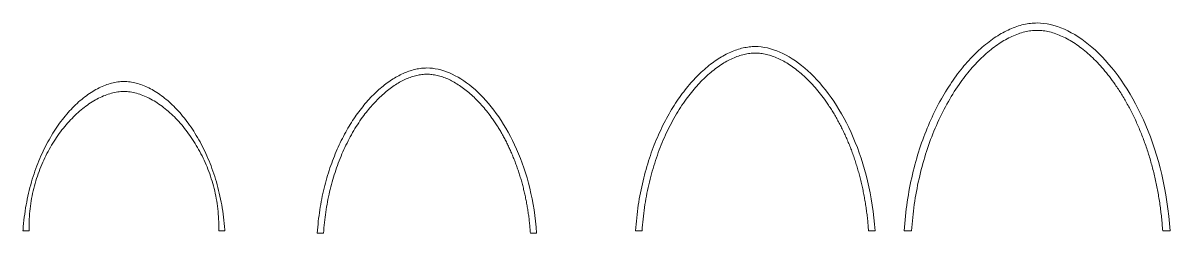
# Model space of a CAD drawing. Header units: inches. Extents: x -92.2 to -4.3, y -5886.5 to -5847.2.
# Drawn here: x -54.46 to -48.05, y -5867.45 to -5866.28 of the extents above; entities that cross this region are included whole.
import ezdxf

# ---------------------------------------------------------------- set-up
doc = ezdxf.new("R2010")
doc.units = ezdxf.units.IN
doc.header["$LTSCALE"] = 0.2
doc.header["$MEASUREMENT"] = 0
doc.layers.add('NAILERS', color=7, linetype='Continuous', lineweight=0)

msp = doc.modelspace()

# ---------------------------------------------------------------- linework, layer by layer
at = {"layer": 'NAILERS', "color": 250, "lineweight": 0}
for points in [[(-48.052493, -5867.434933), (-48.052542, -5867.434933), (-48.052686, -5867.434933), (-48.05292, -5867.434933), (-48.053243, -5867.434933), (-48.053648, -5867.434933), (-48.054132, -5867.434933), (-48.054692, -5867.434933), (-48.055323, -5867.434933), (-48.056021, -5867.434933), (-48.056783, -5867.434933), (-48.057604, -5867.434933), (-48.05848, -5867.434933), (-48.059408, -5867.434933), (-48.060384, -5867.434933), (-48.061403, -5867.434933), (-48.062461, -5867.434933), (-48.063556, -5867.434933), (-48.064682, -5867.434933), (-48.065835, -5867.434933), (-48.067013, -5867.434933), (-48.06821, -5867.434933), (-48.069423, -5867.434933), (-48.070648, -5867.434933), (-48.071881, -5867.434933), (-48.073118, -5867.434933), (-48.074354, -5867.434933), (-48.075587, -5867.434933), (-48.076812, -5867.434933), (-48.078025, -5867.434933), (-48.079223, -5867.434933), (-48.0804, -5867.434933), (-48.081554, -5867.434933), (-48.08268, -5867.434933), (-48.083774, -5867.434933), (-48.084833, -5867.434933), (-48.085852, -5867.434933), (-48.086827, -5867.434933), (-48.087755, -5867.434933), (-48.088631, -5867.434933), (-48.089453, -5867.434933), (-48.090214, -5867.434933), (-48.090912, -5867.434933), (-48.091543, -5867.434933), (-48.092103, -5867.434933), (-48.092588, -5867.434933), (-48.092993, -5867.434933), (-48.093315, -5867.434933), (-48.09355, -5867.434933), (-48.093694, -5867.434933), (-48.093742, -5867.434933), (-48.094375, -5867.425608), (-48.095052, -5867.416297), (-48.095773, -5867.407), (-48.096539, -5867.397717), (-48.097348, -5867.388449), (-48.098201, -5867.379195), (-48.099098, -5867.369956), (-48.100038, -5867.360733), (-48.101023, -5867.351525), (-48.10205, -5867.342333), (-48.103121, -5867.333158), (-48.104236, -5867.323999), (-48.105393, -5867.314857), (-48.106594, -5867.305732), (-48.107837, -5867.296624), (-48.109123, -5867.287535), (-48.110452, -5867.278463), (-48.111824, -5867.26941), (-48.113238, -5867.260376), (-48.114695, -5867.25136), (-48.116194, -5867.242364), (-48.117735, -5867.233387), (-48.119318, -5867.224431), (-48.120943, -5867.215494), (-48.12261, -5867.206578), (-48.124319, -5867.197683), (-48.12607, -5867.188808), (-48.127862, -5867.179956), (-48.129696, -5867.171125), (-48.131571, -5867.162315), (-48.133487, -5867.153529), (-48.135444, -5867.144764), (-48.137443, -5867.136023), (-48.139482, -5867.127305), (-48.141563, -5867.11861), (-48.143684, -5867.10994), (-48.145845, -5867.101293), (-48.148047, -5867.092671), (-48.15029, -5867.084073), (-48.152573, -5867.075501), (-48.154896, -5867.066953), (-48.157259, -5867.058432), (-48.159663, -5867.049936), (-48.162106, -5867.041467), (-48.164589, -5867.033024), (-48.167111, -5867.024608), (-48.169674, -5867.016219), (-48.172275, -5867.007857), (-48.174917, -5866.999523), (-48.177597, -5866.991218), (-48.180317, -5866.98294), (-48.183075, -5866.974692), (-48.185873, -5866.966472), (-48.188709, -5866.958282), (-48.191584, -5866.950122), (-48.194498, -5866.941991), (-48.197451, -5866.933891), (-48.200441, -5866.925822), (-48.20347, -5866.917783), (-48.206538, -5866.909776), (-48.209643, -5866.9018), (-48.212787, -5866.893856), (-48.215968, -5866.885944), (-48.219187, -5866.878064), (-48.222444, -5866.870217), (-48.225739, -5866.862403), (-48.22907, -5866.854622), (-48.23244, -5866.846875), (-48.235846, -5866.839161), (-48.23929, -5866.831482), (-48.242771, -5866.823838), (-48.246289, -5866.816228), (-48.249843, -5866.808653), (-48.253435, -5866.801113), (-48.257063, -5866.793609), (-48.260728, -5866.786141), (-48.264429, -5866.77871), (-48.268166, -5866.771315), (-48.27194, -5866.763956), (-48.275749, -5866.756635), (-48.279595, -5866.749352), (-48.283477, -5866.742106), (-48.287394, -5866.734898), (-48.291347, -5866.727728), (-48.295336, -5866.720598), (-48.29936, -5866.713506), (-48.30342, -5866.706453), (-48.307515, -5866.69944), (-48.311645, -5866.692467), (-48.31581, -5866.685533), (-48.32001, -5866.678641), (-48.324245, -5866.671789), (-48.328515, -5866.664978), (-48.332819, -5866.658208), (-48.337158, -5866.65148), (-48.341532, -5866.644794), (-48.345939, -5866.63815), (-48.350381, -5866.631549), (-48.354857, -5866.62499), (-48.359367, -5866.618475), (-48.367315, -5866.607223), (-48.375335, -5866.596155), (-48.383425, -5866.585274), (-48.391582, -5866.574581), (-48.399803, -5866.564078), (-48.408087, -5866.553767), (-48.416431, -5866.543649), (-48.424831, -5866.533726), (-48.433287, -5866.524), (-48.441794, -5866.514473), (-48.450351, -5866.505146), (-48.458954, -5866.496021), (-48.467602, -5866.487101), (-48.476292, -5866.478386), (-48.485022, -5866.469878), (-48.493788, -5866.46158), (-48.502588, -5866.453493), (-48.51142, -5866.445619), (-48.520281, -5866.437959), (-48.529169, -5866.430515), (-48.53808, -5866.42329), (-48.547013, -5866.416284), (-48.555966, -5866.4095), (-48.564934, -5866.40294), (-48.573917, -5866.396604), (-48.58291, -5866.390496), (-48.591913, -5866.384616), (-48.600922, -5866.378966), (-48.609934, -5866.373548), (-48.618948, -5866.368365), (-48.62796, -5866.363417), (-48.636969, -5866.358707), (-48.645971, -5866.354235), (-48.654964, -5866.350005), (-48.663945, -5866.346018), (-48.672912, -5866.342275), (-48.681863, -5866.338778), (-48.690794, -5866.335529), (-48.699704, -5866.33253), (-48.708589, -5866.329783), (-48.717448, -5866.327289), (-48.726277, -5866.325049), (-48.735074, -5866.323067), (-48.743837, -5866.321344), (-48.752563, -5866.31988), (-48.761249, -5866.318679), (-48.769893, -5866.317742), (-48.778493, -5866.31707), (-48.787046, -5866.316666), (-48.795548, -5866.31653), (-48.804051, -5866.316666), (-48.812604, -5866.31707), (-48.821203, -5866.317742), (-48.829848, -5866.318679), (-48.838534, -5866.31988), (-48.84726, -5866.321344), (-48.856023, -5866.323067), (-48.86482, -5866.325049), (-48.873649, -5866.327289), (-48.882508, -5866.329783), (-48.891393, -5866.33253), (-48.900303, -5866.335529), (-48.909234, -5866.338778), (-48.918185, -5866.342275), (-48.927152, -5866.346018), (-48.936133, -5866.350005), (-48.945126, -5866.354235), (-48.954128, -5866.358707), (-48.963137, -5866.363417), (-48.972149, -5866.368365), (-48.981163, -5866.373548), (-48.990175, -5866.378966), (-48.999184, -5866.384616), (-49.008186, -5866.390496), (-49.01718, -5866.396604), (-49.026163, -5866.40294), (-49.035131, -5866.4095), (-49.044083, -5866.416284), (-49.053017, -5866.42329), (-49.061928, -5866.430515), (-49.070816, -5866.437959), (-49.079677, -5866.445619), (-49.088509, -5866.453493), (-49.097309, -5866.46158), (-49.106075, -5866.469878), (-49.114804, -5866.478386), (-49.123494, -5866.487101), (-49.132142, -5866.496021), (-49.140746, -5866.505146), (-49.149303, -5866.514473), (-49.15781, -5866.524), (-49.166265, -5866.533726), (-49.174666, -5866.543649), (-49.18301, -5866.553767), (-49.191294, -5866.564078), (-49.199515, -5866.574581), (-49.207672, -5866.585274), (-49.215762, -5866.596155), (-49.223782, -5866.607223), (-49.231729, -5866.618475), (-49.240715, -5866.631547), (-49.249565, -5866.644791), (-49.258277, -5866.658204), (-49.266851, -5866.671784), (-49.275286, -5866.685528), (-49.283581, -5866.699435), (-49.291735, -5866.713501), (-49.299747, -5866.727725), (-49.307618, -5866.742103), (-49.315345, -5866.756633), (-49.322927, -5866.771314), (-49.330365, -5866.786141), (-49.337657, -5866.801114), (-49.344803, -5866.81623), (-49.351801, -5866.831486), (-49.358651, -5866.846879), (-49.365352, -5866.862408), (-49.371903, -5866.87807), (-49.378303, -5866.893863), (-49.384551, -5866.909783), (-49.390647, -5866.925829), (-49.39659, -5866.941999), (-49.402379, -5866.958289), (-49.408013, -5866.974698), (-49.413491, -5866.991222), (-49.418813, -5867.00786), (-49.423977, -5867.02461), (-49.428983, -5867.041467), (-49.43383, -5867.058432), (-49.438516, -5867.0755), (-49.443043, -5867.092669), (-49.447407, -5867.109938), (-49.451609, -5867.127303), (-49.455648, -5867.144762), (-49.459523, -5867.162313), (-49.463233, -5867.179953), (-49.466777, -5867.19768), (-49.470155, -5867.215491), (-49.473365, -5867.233385), (-49.476407, -5867.251358), (-49.479279, -5867.269408), (-49.481982, -5867.287533), (-49.484514, -5867.305731), (-49.486875, -5867.323998), (-49.489063, -5867.342332), (-49.491078, -5867.360732), (-49.492919, -5867.379195), (-49.494585, -5867.397717), (-49.496075, -5867.416297), (-49.497388, -5867.434933), (-49.497437, -5867.434933), (-49.497581, -5867.434933), (-49.497816, -5867.434933), (-49.498138, -5867.434933), (-49.498543, -5867.434933), (-49.499028, -5867.434933), (-49.499587, -5867.434933), (-49.500218, -5867.434933), (-49.500917, -5867.434933), (-49.501678, -5867.434933), (-49.502499, -5867.434933), (-49.503376, -5867.434933), (-49.504304, -5867.434933), (-49.505279, -5867.434933), (-49.506298, -5867.434933), (-49.507357, -5867.434933), (-49.508451, -5867.434933), (-49.509577, -5867.434933), (-49.510731, -5867.434933), (-49.511908, -5867.434933), (-49.513106, -5867.434933), (-49.514319, -5867.434933), (-49.515544, -5867.434933), (-49.516777, -5867.434933), (-49.518013, -5867.434933), (-49.51925, -5867.434933), (-49.520483, -5867.434933), (-49.521708, -5867.434933), (-49.522921, -5867.434933), (-49.524119, -5867.434933), (-49.525296, -5867.434933), (-49.52645, -5867.434933), (-49.527576, -5867.434933), (-49.52867, -5867.434933), (-49.529729, -5867.434933), (-49.530748, -5867.434933), (-49.531723, -5867.434933), (-49.532651, -5867.434933), (-49.533528, -5867.434933), (-49.534349, -5867.434933), (-49.53511, -5867.434933), (-49.535809, -5867.434933), (-49.536439, -5867.434933), (-49.536999, -5867.434933), (-49.537484, -5867.434933), (-49.537889, -5867.434933), (-49.538211, -5867.434933), (-49.538446, -5867.434933), (-49.53859, -5867.434933), (-49.538639, -5867.434933), (-49.537183, -5867.414183), (-49.535524, -5867.393571), (-49.533662, -5867.373099), (-49.5316, -5867.352768), (-49.529342, -5867.33258), (-49.52689, -5867.312536), (-49.524245, -5867.292638), (-49.521412, -5867.272886), (-49.518392, -5867.253283), (-49.515187, -5867.233829), (-49.511802, -5867.214527), (-49.508237, -5867.195377), (-49.504496, -5867.176381), (-49.500582, -5867.157541), (-49.496496, -5867.138857), (-49.492241, -5867.120332), (-49.487821, -5867.101967), (-49.483236, -5867.083763), (-49.478491, -5867.065721), (-49.473588, -5867.047843), (-49.468529, -5867.030131), (-49.463316, -5867.012586), (-49.457953, -5866.995209), (-49.452442, -5866.978002), (-49.446785, -5866.960966), (-49.440986, -5866.944102), (-49.435045, -5866.927413), (-49.428968, -5866.910899), (-49.422754, -5866.894562), (-49.416409, -5866.878403), (-49.409933, -5866.862424), (-49.403329, -5866.846626), (-49.396601, -5866.83101), (-49.38975, -5866.815579), (-49.382779, -5866.800333), (-49.375691, -5866.785274), (-49.368488, -5866.770403), (-49.361173, -5866.755722), (-49.353749, -5866.741232), (-49.346218, -5866.726934), (-49.338582, -5866.712831), (-49.330844, -5866.698922), (-49.323007, -5866.685211), (-49.315073, -5866.671698), (-49.307045, -5866.658385), (-49.298926, -5866.645273), (-49.290717, -5866.632363), (-49.282422, -5866.619657), (-49.274044, -5866.607157), (-49.265583, -5866.594863), (-49.257042, -5866.582778), (-49.248425, -5866.570903), (-49.239735, -5866.559238), (-49.230973, -5866.547786), (-49.222143, -5866.536547), (-49.213247, -5866.525524), (-49.204288, -5866.514718), (-49.195268, -5866.50413), (-49.18619, -5866.493761), (-49.177056, -5866.483613), (-49.16787, -5866.473688), (-49.158633, -5866.463987), (-49.149348, -5866.454511), (-49.140017, -5866.445261), (-49.130644, -5866.43624), (-49.121231, -5866.427448), (-49.11178, -5866.418887), (-49.102293, -5866.410559), (-49.092775, -5866.402464), (-49.083226, -5866.394605), (-49.07365, -5866.386982), (-49.064049, -5866.379598), (-49.054426, -5866.372453), (-49.044783, -5866.365549), (-49.035123, -5866.358887), (-49.025449, -5866.352469), (-49.015762, -5866.346296), (-49.006066, -5866.34037), (-48.996363, -5866.334692), (-48.986656, -5866.329263), (-48.976947, -5866.324086), (-48.967239, -5866.319161), (-48.957534, -5866.314489), (-48.947835, -5866.310073), (-48.938144, -5866.305913), (-48.928465, -5866.302011), (-48.918799, -5866.298369), (-48.909149, -5866.294988), (-48.899518, -5866.291869), (-48.889909, -5866.289013), (-48.880323, -5866.286423), (-48.870764, -5866.2841), (-48.861233, -5866.282044), (-48.851735, -5866.280258), (-48.84227, -5866.278743), (-48.832842, -5866.2775), (-48.823453, -5866.276531), (-48.814106, -5866.275837), (-48.804804, -5866.27542), (-48.795548, -5866.27528), (-48.776994, -5866.275837), (-48.758262, -5866.2775), (-48.739372, -5866.280258), (-48.720346, -5866.284099), (-48.701203, -5866.289013), (-48.681965, -5866.294987), (-48.662651, -5866.30201), (-48.643283, -5866.310071), (-48.62388, -5866.319158), (-48.604464, -5866.329261), (-48.585055, -5866.340367), (-48.565673, -5866.352465), (-48.546339, -5866.365545), (-48.527074, -5866.379594), (-48.507898, -5866.394601), (-48.488831, -5866.410554), (-48.469895, -5866.427443), (-48.451109, -5866.445256), (-48.432495, -5866.463981), (-48.414073, -5866.483608), (-48.395863, -5866.504124), (-48.377885, -5866.525519), (-48.360162, -5866.547781), (-48.342712, -5866.570898), (-48.325557, -5866.594859), (-48.308717, -5866.619653), (-48.292212, -5866.645269), (-48.276064, -5866.671695), (-48.260293, -5866.698919), (-48.244918, -5866.72693), (-48.229962, -5866.755718), (-48.215444, -5866.785269), (-48.201384, -5866.815574), (-48.187804, -5866.84662), (-48.174725, -5866.878397), (-48.162165, -5866.910893), (-48.150147, -5866.944096), (-48.13869, -5866.977995), (-48.127816, -5867.012579), (-48.117544, -5867.047836), (-48.107895, -5867.083755), (-48.09889, -5867.120324), (-48.09055, -5867.157533), (-48.082894, -5867.19537), (-48.075944, -5867.233822), (-48.06972, -5867.27288), (-48.064242, -5867.312531), (-48.059531, -5867.352765), (-48.055608, -5867.393569)], [(-49.701536, -5867.434933), (-49.701579, -5867.434933), (-49.701705, -5867.434933), (-49.701911, -5867.434933), (-49.702195, -5867.434933), (-49.702551, -5867.434933), (-49.702976, -5867.434933), (-49.703468, -5867.434933), (-49.704023, -5867.434933), (-49.704636, -5867.434933), (-49.705306, -5867.434933), (-49.706027, -5867.434933), (-49.706797, -5867.434933), (-49.707613, -5867.434933), (-49.70847, -5867.434933), (-49.709366, -5867.434933), (-49.710296, -5867.434933), (-49.711258, -5867.434933), (-49.712247, -5867.434933), (-49.713261, -5867.434933), (-49.714296, -5867.434933), (-49.715348, -5867.434933), (-49.716414, -5867.434933), (-49.71749, -5867.434933), (-49.718574, -5867.434933), (-49.719661, -5867.434933), (-49.720748, -5867.434933), (-49.721831, -5867.434933), (-49.722907, -5867.434933), (-49.723974, -5867.434933), (-49.725026, -5867.434933), (-49.72606, -5867.434933), (-49.727074, -5867.434933), (-49.728064, -5867.434933), (-49.729025, -5867.434933), (-49.729956, -5867.434933), (-49.730851, -5867.434933), (-49.731708, -5867.434933), (-49.732524, -5867.434933), (-49.733294, -5867.434933), (-49.734016, -5867.434933), (-49.734685, -5867.434933), (-49.735299, -5867.434933), (-49.735853, -5867.434933), (-49.736345, -5867.434933), (-49.736771, -5867.434933), (-49.737127, -5867.434933), (-49.73741, -5867.434933), (-49.737616, -5867.434933), (-49.737743, -5867.434933), (-49.737786, -5867.434933), (-49.738358, -5867.426666), (-49.738969, -5867.418411), (-49.739621, -5867.410168), (-49.740312, -5867.401938), (-49.741043, -5867.393721), (-49.741813, -5867.385517), (-49.742623, -5867.377326), (-49.743472, -5867.369149), (-49.74436, -5867.360985), (-49.745287, -5867.352836), (-49.746253, -5867.344701), (-49.747258, -5867.336581), (-49.748301, -5867.328476), (-49.749384, -5867.320387), (-49.750505, -5867.312312), (-49.751665, -5867.304254), (-49.752863, -5867.296211), (-49.754099, -5867.288185), (-49.755373, -5867.280175), (-49.756686, -5867.272183), (-49.758037, -5867.264207), (-49.759426, -5867.256249), (-49.760852, -5867.248308), (-49.762317, -5867.240385), (-49.763819, -5867.232481), (-49.765358, -5867.224595), (-49.766935, -5867.216728), (-49.76855, -5867.208879), (-49.770202, -5867.20105), (-49.771891, -5867.193241), (-49.773617, -5867.185451), (-49.77538, -5867.177681), (-49.77718, -5867.169932), (-49.779017, -5867.162203), (-49.780891, -5867.154496), (-49.782801, -5867.146809), (-49.784748, -5867.139144), (-49.786731, -5867.1315), (-49.788751, -5867.123878), (-49.790807, -5867.116279), (-49.792899, -5867.108702), (-49.795027, -5867.101148), (-49.797192, -5867.093616), (-49.799392, -5867.086109), (-49.801628, -5867.078624), (-49.803899, -5867.071164), (-49.806207, -5867.063727), (-49.808549, -5867.056315), (-49.810928, -5867.048928), (-49.813341, -5867.041565), (-49.81579, -5867.034226), (-49.818274, -5867.026912), (-49.820794, -5867.019623), (-49.823348, -5867.012361), (-49.825937, -5867.005125), (-49.828561, -5866.997916), (-49.83122, -5866.990733), (-49.833914, -5866.983577), (-49.836642, -5866.976449), (-49.839405, -5866.969348), (-49.842202, -5866.962275), (-49.845033, -5866.95523), (-49.847898, -5866.948214), (-49.850798, -5866.941226), (-49.853731, -5866.934267), (-49.856698, -5866.927338), (-49.859699, -5866.920438), (-49.862734, -5866.913567), (-49.865803, -5866.906727), (-49.868904, -5866.899917), (-49.87204, -5866.893138), (-49.875208, -5866.886389), (-49.87841, -5866.879672), (-49.881645, -5866.872986), (-49.884913, -5866.866331), (-49.888214, -5866.859709), (-49.891547, -5866.853118), (-49.894914, -5866.84656), (-49.898313, -5866.840035), (-49.901744, -5866.833543), (-49.905208, -5866.827084), (-49.908704, -5866.820659), (-49.912233, -5866.814267), (-49.915794, -5866.80791), (-49.919386, -5866.801586), (-49.923011, -5866.795298), (-49.926667, -5866.789044), (-49.930356, -5866.782826), (-49.934076, -5866.776643), (-49.937827, -5866.770495), (-49.94161, -5866.764384), (-49.945424, -5866.758309), (-49.94927, -5866.75227), (-49.953147, -5866.746268), (-49.957055, -5866.740303), (-49.960994, -5866.734376), (-49.964963, -5866.728486), (-49.968964, -5866.722634), (-49.972995, -5866.71682), (-49.977057, -5866.711044), (-49.984224, -5866.701055), (-49.991456, -5866.691229), (-49.998752, -5866.681569), (-50.006109, -5866.672076), (-50.013524, -5866.662752), (-50.020996, -5866.653598), (-50.028523, -5866.644615), (-50.0361, -5866.635806), (-50.043728, -5866.627171), (-50.051403, -5866.618713), (-50.059122, -5866.610433), (-50.066885, -5866.602333), (-50.074687, -5866.594413), (-50.082528, -5866.586676), (-50.090404, -5866.579124), (-50.098314, -5866.571757), (-50.106255, -5866.564578), (-50.114225, -5866.557587), (-50.122221, -5866.550787), (-50.130242, -5866.544179), (-50.138285, -5866.537764), (-50.146347, -5866.531545), (-50.154426, -5866.525523), (-50.162521, -5866.519698), (-50.170628, -5866.514074), (-50.178746, -5866.508651), (-50.186872, -5866.503431), (-50.195004, -5866.498416), (-50.20314, -5866.493606), (-50.211276, -5866.489004), (-50.219412, -5866.484612), (-50.227544, -5866.48043), (-50.235671, -5866.476461), (-50.24379, -5866.472706), (-50.251899, -5866.469166), (-50.259995, -5866.465843), (-50.268076, -5866.462739), (-50.27614, -5866.459855), (-50.284185, -5866.457192), (-50.292208, -5866.454753), (-50.300207, -5866.452539), (-50.308179, -5866.450551), (-50.316123, -5866.448792), (-50.324036, -5866.447262), (-50.331916, -5866.445963), (-50.339761, -5866.444896), (-50.347567, -5866.444064), (-50.355334, -5866.443468), (-50.363058, -5866.443109), (-50.370737, -5866.442989), (-50.378418, -5866.443109), (-50.386144, -5866.443468), (-50.393913, -5866.444064), (-50.401721, -5866.444896), (-50.409567, -5866.445963), (-50.417449, -5866.447262), (-50.425364, -5866.448792), (-50.433309, -5866.450551), (-50.441283, -5866.452539), (-50.449283, -5866.454753), (-50.457308, -5866.457192), (-50.465354, -5866.459855), (-50.473419, -5866.462739), (-50.481501, -5866.465843), (-50.489598, -5866.469166), (-50.497708, -5866.472706), (-50.505828, -5866.476461), (-50.513955, -5866.48043), (-50.522088, -5866.484612), (-50.530225, -5866.489004), (-50.538362, -5866.493606), (-50.546498, -5866.498416), (-50.554631, -5866.503431), (-50.562757, -5866.508651), (-50.570876, -5866.514074), (-50.578984, -5866.519698), (-50.587079, -5866.525523), (-50.595159, -5866.531545), (-50.603222, -5866.537764), (-50.611265, -5866.544179), (-50.619286, -5866.550787), (-50.627282, -5866.557587), (-50.635252, -5866.564578), (-50.643194, -5866.571757), (-50.651104, -5866.579124), (-50.65898, -5866.586676), (-50.666821, -5866.594413), (-50.674624, -5866.602333), (-50.682386, -5866.610433), (-50.690106, -5866.618713), (-50.697781, -5866.627171), (-50.705409, -5866.635806), (-50.712987, -5866.644615), (-50.720513, -5866.653598), (-50.727985, -5866.662752), (-50.735401, -5866.672076), (-50.742758, -5866.681569), (-50.750053, -5866.691229), (-50.757286, -5866.701055), (-50.764453, -5866.711044), (-50.772548, -5866.722635), (-50.78052, -5866.734379), (-50.788367, -5866.746273), (-50.796091, -5866.758315), (-50.803688, -5866.770502), (-50.81116, -5866.782834), (-50.818505, -5866.795306), (-50.825722, -5866.807918), (-50.832811, -5866.820668), (-50.83977, -5866.833552), (-50.8466, -5866.846569), (-50.853299, -5866.859717), (-50.859867, -5866.872994), (-50.866303, -5866.886396), (-50.872606, -5866.899924), (-50.878775, -5866.913573), (-50.88481, -5866.927342), (-50.89071, -5866.941229), (-50.896474, -5866.955232), (-50.902101, -5866.969348), (-50.907591, -5866.983576), (-50.912943, -5866.997912), (-50.918156, -5867.012356), (-50.92323, -5867.026905), (-50.928164, -5867.041556), (-50.932956, -5867.056308), (-50.937606, -5867.071159), (-50.942115, -5867.086106), (-50.946479, -5867.101146), (-50.9507, -5867.116279), (-50.954776, -5867.131502), (-50.958707, -5867.146812), (-50.962491, -5867.162208), (-50.966128, -5867.177687), (-50.969617, -5867.193248), (-50.972958, -5867.208887), (-50.97615, -5867.224603), (-50.979192, -5867.240394), (-50.982083, -5867.256258), (-50.984823, -5867.272192), (-50.98741, -5867.288194), (-50.989844, -5867.304263), (-50.992125, -5867.320395), (-50.994251, -5867.33659), (-50.996222, -5867.352843), (-50.998037, -5867.369155), (-50.999696, -5867.385522), (-51.001197, -5867.401942), (-51.00254, -5867.418413), (-51.003724, -5867.434933), (-51.003766, -5867.434933), (-51.003893, -5867.434933), (-51.004099, -5867.434933), (-51.004382, -5867.434933), (-51.004738, -5867.434933), (-51.005164, -5867.434933), (-51.005656, -5867.434933), (-51.006211, -5867.434933), (-51.006824, -5867.434933), (-51.007493, -5867.434933), (-51.008215, -5867.434933), (-51.008985, -5867.434933), (-51.009801, -5867.434933), (-51.010658, -5867.434933), (-51.011553, -5867.434933), (-51.012484, -5867.434933), (-51.013445, -5867.434933), (-51.014435, -5867.434933), (-51.015449, -5867.434933), (-51.016483, -5867.434933), (-51.017535, -5867.434933), (-51.018602, -5867.434933), (-51.019678, -5867.434933), (-51.020761, -5867.434933), (-51.021848, -5867.434933), (-51.022935, -5867.434933), (-51.024019, -5867.434933), (-51.025095, -5867.434933), (-51.026161, -5867.434933), (-51.027213, -5867.434933), (-51.028248, -5867.434933), (-51.029262, -5867.434933), (-51.030251, -5867.434933), (-51.031213, -5867.434933), (-51.032143, -5867.434933), (-51.033039, -5867.434933), (-51.033896, -5867.434933), (-51.034711, -5867.434933), (-51.035482, -5867.434933), (-51.036203, -5867.434933), (-51.036873, -5867.434933), (-51.037486, -5867.434933), (-51.038041, -5867.434933), (-51.038532, -5867.434933), (-51.038958, -5867.434933), (-51.039314, -5867.434933), (-51.039597, -5867.434933), (-51.039804, -5867.434933), (-51.03993, -5867.434933), (-51.039973, -5867.434933), (-51.038662, -5867.416533), (-51.037166, -5867.398257), (-51.035488, -5867.380104), (-51.033631, -5867.362077), (-51.031596, -5867.344176), (-51.029387, -5867.326403), (-51.027005, -5867.308759), (-51.024452, -5867.291245), (-51.021732, -5867.273863), (-51.018846, -5867.256614), (-51.015796, -5867.239499), (-51.012586, -5867.22252), (-51.009216, -5867.205677), (-51.00569, -5867.188971), (-51.00201, -5867.172405), (-50.998178, -5867.15598), (-50.994197, -5867.139696), (-50.990068, -5867.123555), (-50.985795, -5867.107558), (-50.981378, -5867.091707), (-50.976822, -5867.076003), (-50.972127, -5867.060446), (-50.967297, -5867.045039), (-50.962334, -5867.029782), (-50.957239, -5867.014677), (-50.952015, -5866.999725), (-50.946666, -5866.984928), (-50.941192, -5866.970286), (-50.935596, -5866.9558), (-50.929881, -5866.941473), (-50.924048, -5866.927306), (-50.918101, -5866.913298), (-50.912041, -5866.899453), (-50.905871, -5866.885771), (-50.899592, -5866.872253), (-50.893209, -5866.858901), (-50.886721, -5866.845716), (-50.880133, -5866.832699), (-50.873446, -5866.819851), (-50.866663, -5866.807174), (-50.859785, -5866.79467), (-50.852816, -5866.782338), (-50.845758, -5866.770181), (-50.838612, -5866.758199), (-50.831381, -5866.746395), (-50.824068, -5866.734769), (-50.816674, -5866.723322), (-50.809203, -5866.712056), (-50.801656, -5866.700973), (-50.794035, -5866.690072), (-50.786344, -5866.679358), (-50.778584, -5866.66883), (-50.770758, -5866.658489), (-50.762868, -5866.648337), (-50.754916, -5866.638374), (-50.746905, -5866.628601), (-50.738836, -5866.619021), (-50.730713, -5866.609634), (-50.722538, -5866.600442), (-50.714312, -5866.591446), (-50.706039, -5866.582646), (-50.69772, -5866.574046), (-50.689358, -5866.565644), (-50.680955, -5866.557444), (-50.672514, -5866.549446), (-50.664036, -5866.541652), (-50.655524, -5866.534062), (-50.646981, -5866.526678), (-50.638409, -5866.519502), (-50.629809, -5866.512534), (-50.621185, -5866.505776), (-50.612538, -5866.499229), (-50.603872, -5866.492894), (-50.595187, -5866.486773), (-50.586488, -5866.480867), (-50.577775, -5866.475176), (-50.569051, -5866.469704), (-50.560319, -5866.46445), (-50.55158, -5866.459415), (-50.542838, -5866.454602), (-50.534094, -5866.450012), (-50.525351, -5866.445645), (-50.516611, -5866.441503), (-50.507876, -5866.437588), (-50.499149, -5866.433899), (-50.490432, -5866.43044), (-50.481727, -5866.427211), (-50.473037, -5866.424213), (-50.464364, -5866.421447), (-50.45571, -5866.418916), (-50.447078, -5866.416619), (-50.438469, -5866.414559), (-50.429887, -5866.412737), (-50.421333, -5866.411153), (-50.41281, -5866.40981), (-50.40432, -5866.408708), (-50.395865, -5866.407848), (-50.387448, -5866.407233), (-50.379071, -5866.406863), (-50.370737, -5866.406739), (-50.354028, -5866.407233), (-50.337158, -5866.408707), (-50.320147, -5866.411152), (-50.303012, -5866.414558), (-50.285773, -5866.418914), (-50.268447, -5866.424211), (-50.251053, -5866.430437), (-50.23361, -5866.437584), (-50.216136, -5866.445641), (-50.19865, -5866.454598), (-50.18117, -5866.464445), (-50.163715, -5866.475171), (-50.146303, -5866.486767), (-50.128953, -5866.499223), (-50.111683, -5866.512528), (-50.094511, -5866.526673), (-50.077457, -5866.541647), (-50.060539, -5866.55744), (-50.043775, -5866.574042), (-50.027183, -5866.591443), (-50.010783, -5866.609634), (-49.994592, -5866.628602), (-49.97863, -5866.64834), (-49.962915, -5866.668836), (-49.947464, -5866.690081), (-49.932298, -5866.712064), (-49.917434, -5866.734776), (-49.90289, -5866.758205), (-49.888686, -5866.782343), (-49.87484, -5866.807179), (-49.861369, -5866.832703), (-49.848294, -5866.858904), (-49.835632, -5866.885774), (-49.823401, -5866.913301), (-49.811621, -5866.941475), (-49.80031, -5866.970287), (-49.789486, -5866.999726), (-49.779168, -5867.029783), (-49.769374, -5867.060447), (-49.760123, -5867.091708), (-49.751433, -5867.123555), (-49.743323, -5867.15598), (-49.735811, -5867.188971), (-49.728916, -5867.22252), (-49.722656, -5867.256614), (-49.717051, -5867.291245), (-49.712117, -5867.326403), (-49.707874, -5867.362077), (-49.704341, -5867.398257)], [(-51.593, -5867.446722), (-51.593041, -5867.446722), (-51.593162, -5867.446722), (-51.59336, -5867.446722), (-51.593631, -5867.446722), (-51.593973, -5867.446722), (-51.594381, -5867.446722), (-51.594853, -5867.446722), (-51.595384, -5867.446722), (-51.595973, -5867.446722), (-51.596614, -5867.446722), (-51.597306, -5867.446722), (-51.598045, -5867.446722), (-51.598827, -5867.446722), (-51.599648, -5867.446722), (-51.600507, -5867.446722), (-51.601399, -5867.446722), (-51.602321, -5867.446722), (-51.60327, -5867.446722), (-51.604242, -5867.446722), (-51.605234, -5867.446722), (-51.606243, -5867.446722), (-51.607265, -5867.446722), (-51.608297, -5867.446722), (-51.609336, -5867.446722), (-51.610378, -5867.446722), (-51.61142, -5867.446722), (-51.612459, -5867.446722), (-51.613491, -5867.446722), (-51.614513, -5867.446722), (-51.615522, -5867.446722), (-51.616514, -5867.446722), (-51.617486, -5867.446722), (-51.618435, -5867.446722), (-51.619357, -5867.446722), (-51.620249, -5867.446722), (-51.621108, -5867.446722), (-51.62193, -5867.446722), (-51.622712, -5867.446722), (-51.62345, -5867.446722), (-51.624142, -5867.446722), (-51.624784, -5867.446722), (-51.625372, -5867.446722), (-51.625904, -5867.446722), (-51.626375, -5867.446722), (-51.626783, -5867.446722), (-51.627125, -5867.446722), (-51.627396, -5867.446722), (-51.627594, -5867.446722), (-51.627715, -5867.446722), (-51.627757, -5867.446722), (-51.628279, -5867.43934), (-51.628838, -5867.431968), (-51.629433, -5867.424608), (-51.630064, -5867.417259), (-51.630732, -5867.409921), (-51.631435, -5867.402595), (-51.632175, -5867.39528), (-51.632951, -5867.387978), (-51.633762, -5867.380689), (-51.634609, -5867.373412), (-51.635492, -5867.366148), (-51.63641, -5867.358897), (-51.637364, -5867.35166), (-51.638353, -5867.344436), (-51.639377, -5867.337226), (-51.640437, -5867.33003), (-51.641532, -5867.322848), (-51.642662, -5867.315681), (-51.643827, -5867.308529), (-51.645026, -5867.301392), (-51.646261, -5867.29427), (-51.64753, -5867.287164), (-51.648834, -5867.280073), (-51.650173, -5867.272999), (-51.651545, -5867.265941), (-51.652953, -5867.258899), (-51.654394, -5867.251874), (-51.65587, -5867.244866), (-51.65738, -5867.237875), (-51.658924, -5867.230902), (-51.660502, -5867.223946), (-51.662114, -5867.217009), (-51.663759, -5867.210089), (-51.665438, -5867.203188), (-51.667151, -5867.196306), (-51.668897, -5867.189442), (-51.670677, -5867.182598), (-51.67249, -5867.175773), (-51.674337, -5867.168967), (-51.676216, -5867.162182), (-51.678129, -5867.155417), (-51.680075, -5867.148671), (-51.682053, -5867.141947), (-51.684065, -5867.135243), (-51.686109, -5867.128561), (-51.688186, -5867.121899), (-51.690296, -5867.11526), (-51.692438, -5867.108642), (-51.694612, -5867.102046), (-51.696819, -5867.095472), (-51.699056, -5867.088919), (-51.701325, -5867.082388), (-51.703626, -5867.075881), (-51.70596, -5867.069397), (-51.708325, -5867.062936), (-51.710723, -5867.056499), (-51.713152, -5867.050087), (-51.715612, -5867.043698), (-51.718105, -5867.037334), (-51.720629, -5867.030994), (-51.723184, -5867.02468), (-51.725771, -5867.018391), (-51.728389, -5867.012127), (-51.731038, -5867.005888), (-51.733718, -5866.999676), (-51.736429, -5866.99349), (-51.739171, -5866.98733), (-51.741944, -5866.981196), (-51.744748, -5866.97509), (-51.747582, -5866.96901), (-51.750447, -5866.962958), (-51.753342, -5866.956933), (-51.756268, -5866.950936), (-51.759223, -5866.944967), (-51.762209, -5866.939027), (-51.765225, -5866.933114), (-51.768272, -5866.927231), (-51.771347, -5866.921376), (-51.774453, -5866.915551), (-51.777589, -5866.909754), (-51.780754, -5866.903988), (-51.783949, -5866.898251), (-51.787173, -5866.892545), (-51.790426, -5866.886869), (-51.793709, -5866.881223), (-51.797021, -5866.875608), (-51.800362, -5866.870025), (-51.803732, -5866.864472), (-51.807131, -5866.858951), (-51.810559, -5866.853462), (-51.814015, -5866.848005), (-51.817501, -5866.84258), (-51.821014, -5866.837187), (-51.824556, -5866.831827), (-51.828127, -5866.8265), (-51.831726, -5866.821207), (-51.835353, -5866.815946), (-51.839008, -5866.810719), (-51.842691, -5866.805527), (-51.846402, -5866.800368), (-51.85295, -5866.791449), (-51.859557, -5866.782676), (-51.866222, -5866.774052), (-51.872942, -5866.765576), (-51.879716, -5866.757251), (-51.886541, -5866.749078), (-51.893416, -5866.741058), (-51.900338, -5866.733193), (-51.907305, -5866.725485), (-51.914316, -5866.717933), (-51.921367, -5866.710541), (-51.928457, -5866.703309), (-51.935584, -5866.696239), (-51.942745, -5866.689332), (-51.94994, -5866.682589), (-51.957164, -5866.676012), (-51.964417, -5866.669603), (-51.971697, -5866.663362), (-51.979, -5866.657291), (-51.986326, -5866.651392), (-51.993671, -5866.645666), (-52.001035, -5866.640114), (-52.008414, -5866.634737), (-52.015807, -5866.629538), (-52.023212, -5866.624517), (-52.030627, -5866.619676), (-52.038048, -5866.615016), (-52.045475, -5866.610539), (-52.052906, -5866.606246), (-52.060337, -5866.602138), (-52.067768, -5866.598217), (-52.075196, -5866.594484), (-52.082618, -5866.590941), (-52.090033, -5866.587588), (-52.097439, -5866.584428), (-52.104834, -5866.581462), (-52.112215, -5866.578691), (-52.11958, -5866.576117), (-52.126928, -5866.57374), (-52.134256, -5866.571563), (-52.141562, -5866.569587), (-52.148844, -5866.567813), (-52.1561, -5866.566242), (-52.163328, -5866.564876), (-52.170525, -5866.563717), (-52.17769, -5866.562765), (-52.184821, -5866.562022), (-52.191915, -5866.56149), (-52.198971, -5866.561169), (-52.205986, -5866.561062), (-52.213001, -5866.561169), (-52.220056, -5866.56149), (-52.22715, -5866.562022), (-52.234281, -5866.562765), (-52.241446, -5866.563717), (-52.248644, -5866.564876), (-52.255872, -5866.566242), (-52.263128, -5866.567813), (-52.27041, -5866.569587), (-52.277716, -5866.571563), (-52.285044, -5866.57374), (-52.292392, -5866.576117), (-52.299757, -5866.578691), (-52.307138, -5866.581462), (-52.314532, -5866.584428), (-52.321938, -5866.587588), (-52.329354, -5866.590941), (-52.336776, -5866.594484), (-52.344204, -5866.598217), (-52.351634, -5866.602138), (-52.359066, -5866.606246), (-52.366496, -5866.610539), (-52.373923, -5866.615016), (-52.381345, -5866.619676), (-52.388759, -5866.624517), (-52.396164, -5866.629538), (-52.403557, -5866.634737), (-52.410937, -5866.640114), (-52.4183, -5866.645666), (-52.425646, -5866.651392), (-52.432971, -5866.657291), (-52.440275, -5866.663362), (-52.447554, -5866.669603), (-52.454807, -5866.676012), (-52.462032, -5866.682589), (-52.469226, -5866.689332), (-52.476387, -5866.696239), (-52.483514, -5866.703309), (-52.490604, -5866.710541), (-52.497656, -5866.717933), (-52.504666, -5866.725485), (-52.511633, -5866.733193), (-52.518555, -5866.741058), (-52.52543, -5866.749078), (-52.532255, -5866.757251), (-52.539029, -5866.765576), (-52.545749, -5866.774052), (-52.552414, -5866.782676), (-52.559021, -5866.791449), (-52.565568, -5866.800368), (-52.572962, -5866.810718), (-52.580244, -5866.821203), (-52.587413, -5866.831823), (-52.594468, -5866.842574), (-52.601409, -5866.853456), (-52.608234, -5866.864466), (-52.614944, -5866.875602), (-52.621537, -5866.886862), (-52.628013, -5866.898245), (-52.634371, -5866.909749), (-52.640611, -5866.921371), (-52.646732, -5866.933109), (-52.652732, -5866.944963), (-52.658612, -5866.956929), (-52.664371, -5866.969006), (-52.670008, -5866.981192), (-52.675522, -5866.993486), (-52.680913, -5867.005884), (-52.68618, -5867.018386), (-52.691322, -5867.030989), (-52.696339, -5867.043692), (-52.70123, -5867.056492), (-52.705994, -5867.069388), (-52.710631, -5867.082378), (-52.715139, -5867.095459), (-52.719519, -5867.10863), (-52.72377, -5867.121889), (-52.72789, -5867.135234), (-52.731879, -5867.148664), (-52.735737, -5867.162175), (-52.739462, -5867.175767), (-52.743055, -5867.189437), (-52.746514, -5867.203184), (-52.749839, -5867.217005), (-52.753028, -5867.230899), (-52.756083, -5867.244864), (-52.759001, -5867.258897), (-52.761781, -5867.272997), (-52.764425, -5867.287163), (-52.766929, -5867.301391), (-52.769295, -5867.315681), (-52.771521, -5867.330029), (-52.773606, -5867.344435), (-52.775551, -5867.358897), (-52.777353, -5867.373412), (-52.779013, -5867.387978), (-52.78053, -5867.402595), (-52.781903, -5867.417259), (-52.783132, -5867.431968), (-52.784215, -5867.446722), (-52.784256, -5867.446722), (-52.784377, -5867.446722), (-52.784575, -5867.446722), (-52.784846, -5867.446722), (-52.785187, -5867.446722), (-52.785595, -5867.446722), (-52.786066, -5867.446722), (-52.786597, -5867.446722), (-52.787185, -5867.446722), (-52.787826, -5867.446722), (-52.788517, -5867.446722), (-52.789255, -5867.446722), (-52.790036, -5867.446722), (-52.790857, -5867.446722), (-52.791715, -5867.446722), (-52.792606, -5867.446722), (-52.793527, -5867.446722), (-52.794475, -5867.446722), (-52.795446, -5867.446722), (-52.796437, -5867.446722), (-52.797445, -5867.446722), (-52.798466, -5867.446722), (-52.799497, -5867.446722), (-52.800535, -5867.446722), (-52.801576, -5867.446722), (-52.802617, -5867.446722), (-52.803655, -5867.446722), (-52.804686, -5867.446722), (-52.805707, -5867.446722), (-52.806715, -5867.446722), (-52.807706, -5867.446722), (-52.808677, -5867.446722), (-52.809625, -5867.446722), (-52.810546, -5867.446722), (-52.811437, -5867.446722), (-52.812295, -5867.446722), (-52.813116, -5867.446722), (-52.813897, -5867.446722), (-52.814635, -5867.446722), (-52.815326, -5867.446722), (-52.815967, -5867.446722), (-52.816555, -5867.446722), (-52.817086, -5867.446722), (-52.817557, -5867.446722), (-52.817965, -5867.446722), (-52.818306, -5867.446722), (-52.818577, -5867.446722), (-52.818775, -5867.446722), (-52.818896, -5867.446722), (-52.818937, -5867.446722), (-52.817738, -5867.430252), (-52.816369, -5867.413891), (-52.814834, -5867.397641), (-52.813134, -5867.381504), (-52.811272, -5867.36548), (-52.80925, -5867.34957), (-52.807069, -5867.333776), (-52.804732, -5867.318098), (-52.802241, -5867.302539), (-52.799599, -5867.287098), (-52.796806, -5867.271777), (-52.793866, -5867.256577), (-52.790781, -5867.2415), (-52.787552, -5867.226546), (-52.784182, -5867.211717), (-52.780673, -5867.197013), (-52.777026, -5867.182437), (-52.773245, -5867.167988), (-52.769331, -5867.153668), (-52.765287, -5867.139479), (-52.761114, -5867.12542), (-52.756814, -5867.111495), (-52.75239, -5867.097703), (-52.747844, -5867.084045), (-52.743178, -5867.070524), (-52.738394, -5867.05714), (-52.733494, -5867.043893), (-52.72848, -5867.030786), (-52.723355, -5867.01782), (-52.71812, -5867.004994), (-52.712778, -5866.992312), (-52.70733, -5866.979773), (-52.70178, -5866.967379), (-52.696128, -5866.955132), (-52.690378, -5866.943031), (-52.68453, -5866.931079), (-52.678588, -5866.919276), (-52.672554, -5866.907624), (-52.666429, -5866.896123), (-52.660216, -5866.884775), (-52.653917, -5866.873581), (-52.647533, -5866.862542), (-52.641068, -5866.85166), (-52.634523, -5866.840935), (-52.6279, -5866.830368), (-52.621201, -5866.819961), (-52.614429, -5866.809714), (-52.607586, -5866.79963), (-52.600673, -5866.789708), (-52.593694, -5866.779951), (-52.586649, -5866.770359), (-52.579542, -5866.760933), (-52.572373, -5866.751675), (-52.565146, -5866.742585), (-52.557863, -5866.733665), (-52.550525, -5866.724916), (-52.543135, -5866.716339), (-52.535695, -5866.707935), (-52.528206, -5866.699706), (-52.520672, -5866.691652), (-52.513094, -5866.683774), (-52.505475, -5866.676074), (-52.497815, -5866.668553), (-52.490119, -5866.661212), (-52.482387, -5866.654052), (-52.474621, -5866.647074), (-52.466825, -5866.64028), (-52.459, -5866.63367), (-52.451148, -5866.627245), (-52.443271, -5866.621008), (-52.435371, -5866.614958), (-52.427451, -5866.609097), (-52.419513, -5866.603426), (-52.411559, -5866.597947), (-52.40359, -5866.592659), (-52.395609, -5866.587566), (-52.387619, -5866.582667), (-52.379621, -5866.577963), (-52.371617, -5866.573457), (-52.363609, -5866.569149), (-52.3556, -5866.565039), (-52.347592, -5866.56113), (-52.339587, -5866.557423), (-52.331587, -5866.553918), (-52.323593, -5866.550617), (-52.315609, -5866.54752), (-52.307637, -5866.544629), (-52.299677, -5866.541946), (-52.291734, -5866.53947), (-52.283808, -5866.537204), (-52.275901, -5866.535149), (-52.268017, -5866.533305), (-52.260157, -5866.531674), (-52.252322, -5866.530256), (-52.244517, -5866.529054), (-52.236741, -5866.528067), (-52.228998, -5866.527298), (-52.22129, -5866.526747), (-52.213618, -5866.526416), (-52.205986, -5866.526305), (-52.19068, -5866.526747), (-52.175227, -5866.528067), (-52.159644, -5866.530256), (-52.143948, -5866.533305), (-52.128156, -5866.537204), (-52.112286, -5866.541946), (-52.096353, -5866.54752), (-52.080375, -5866.553918), (-52.064369, -5866.56113), (-52.048352, -5866.569149), (-52.03234, -5866.577963), (-52.016351, -5866.587566), (-52.000402, -5866.597947), (-51.984509, -5866.609097), (-51.96869, -5866.621008), (-51.952961, -5866.63367), (-51.93734, -5866.647075), (-51.921843, -5866.661212), (-51.906487, -5866.676075), (-51.891289, -5866.691652), (-51.876267, -5866.707936), (-51.861437, -5866.724916), (-51.846816, -5866.742585), (-51.832421, -5866.760933), (-51.818268, -5866.779951), (-51.804376, -5866.79963), (-51.790761, -5866.819961), (-51.777439, -5866.840935), (-51.764429, -5866.862543), (-51.751745, -5866.884775), (-51.739407, -5866.907624), (-51.72743, -5866.931079), (-51.715832, -5866.955132), (-51.704629, -5866.979773), (-51.693839, -5867.004994), (-51.683478, -5867.030786), (-51.673563, -5867.05714), (-51.664112, -5867.084045), (-51.655141, -5867.111495), (-51.646667, -5867.139479), (-51.638707, -5867.167988), (-51.631278, -5867.197013), (-51.624397, -5867.226546), (-51.618081, -5867.256577), (-51.612348, -5867.287098), (-51.607212, -5867.318098), (-51.602693, -5867.34957), (-51.598807, -5867.381504), (-51.59557, -5867.413891)], [(-53.899535, -5866.60153), (-53.891093, -5866.601674), (-53.882601, -5866.602106), (-53.874061, -5866.602823), (-53.865477, -5866.603824), (-53.856852, -5866.605107), (-53.84819, -5866.606671), (-53.839493, -5866.608513), (-53.830767, -5866.610631), (-53.822012, -5866.613025), (-53.813234, -5866.615692), (-53.804436, -5866.61863), (-53.79562, -5866.621839), (-53.786791, -5866.625315), (-53.777951, -5866.629057), (-53.769104, -5866.633063), (-53.760253, -5866.637333), (-53.751402, -5866.641863), (-53.742554, -5866.646652), (-53.733712, -5866.651698), (-53.724881, -5866.657), (-53.716062, -5866.662556), (-53.70726, -5866.668363), (-53.698478, -5866.674421), (-53.689719, -5866.680728), (-53.680987, -5866.687281), (-53.672285, -5866.694079), (-53.663617, -5866.70112), (-53.654985, -5866.708403), (-53.646393, -5866.715925), (-53.637845, -5866.723685), (-53.629343, -5866.731682), (-53.620892, -5866.739912), (-53.612495, -5866.748375), (-53.604154, -5866.757069), (-53.595874, -5866.765992), (-53.587657, -5866.775142), (-53.579508, -5866.784518), (-53.571429, -5866.794117), (-53.563424, -5866.803938), (-53.555496, -5866.81398), (-53.547649, -5866.82424), (-53.539886, -5866.834716), (-53.53221, -5866.845407), (-53.524625, -5866.856312), (-53.517134, -5866.867428), (-53.50974, -5866.878753), (-53.502447, -5866.890286), (-53.495258, -5866.902025), (-53.488177, -5866.913969), (-53.481207, -5866.926115), (-53.474351, -5866.938462), (-53.467613, -5866.951007), (-53.460996, -5866.96375), (-53.454503, -5866.976688), (-53.448138, -5866.98982), (-53.441904, -5867.003144), (-53.435804, -5867.016658), (-53.429843, -5867.03036), (-53.424023, -5867.044249), (-53.418347, -5867.058322), (-53.412819, -5867.072579), (-53.407443, -5867.087017), (-53.402222, -5867.101634), (-53.397158, -5867.11643), (-53.392256, -5867.131401), (-53.387519, -5867.146546), (-53.382951, -5867.161864), (-53.378553, -5867.177352), (-53.374331, -5867.19301), (-53.370287, -5867.208834), (-53.366425, -5867.224824), (-53.362748, -5867.240977), (-53.359259, -5867.257292), (-53.355962, -5867.273768), (-53.35286, -5867.290401), (-53.349957, -5867.307191), (-53.347256, -5867.324136), (-53.34476, -5867.341234), (-53.342473, -5867.358483), (-53.340398, -5867.375881), (-53.338538, -5867.393428), (-53.336897, -5867.41112), (-53.335478, -5867.428956), (-53.335062, -5867.434933), (-53.335096, -5867.434933), (-53.335159, -5867.434933), (-53.335251, -5867.434933), (-53.335369, -5867.434933), (-53.335514, -5867.434933), (-53.335685, -5867.434933), (-53.335881, -5867.434933), (-53.336101, -5867.434933), (-53.336345, -5867.434933), (-53.336612, -5867.434933), (-53.336901, -5867.434933), (-53.337212, -5867.434933), (-53.337543, -5867.434933), (-53.337895, -5867.434933), (-53.338266, -5867.434933), (-53.338656, -5867.434933), (-53.339063, -5867.434933), (-53.339488, -5867.434933), (-53.33993, -5867.434933), (-53.340387, -5867.434933), (-53.340859, -5867.434933), (-53.341346, -5867.434933), (-53.341846, -5867.434933), (-53.342359, -5867.434933), (-53.342885, -5867.434933), (-53.343421, -5867.434933), (-53.343969, -5867.434933), (-53.344527, -5867.434933), (-53.345094, -5867.434933), (-53.345669, -5867.434933), (-53.346253, -5867.434933), (-53.346844, -5867.434933), (-53.347441, -5867.434933), (-53.348044, -5867.434933), (-53.348652, -5867.434933), (-53.349264, -5867.434933), (-53.34988, -5867.434933), (-53.350499, -5867.434933), (-53.351119, -5867.434933), (-53.351742, -5867.434933), (-53.352365, -5867.434933), (-53.352988, -5867.434933), (-53.35361, -5867.434933), (-53.354231, -5867.434933), (-53.35485, -5867.434933), (-53.355465, -5867.434933), (-53.356078, -5867.434933), (-53.356686, -5867.434933), (-53.357289, -5867.434933), (-53.357886, -5867.434933), (-53.358476, -5867.434933), (-53.35906, -5867.434933), (-53.359636, -5867.434933), (-53.360203, -5867.434933), (-53.36076, -5867.434933), (-53.361308, -5867.434933), (-53.361845, -5867.434933), (-53.36237, -5867.434933), (-53.362883, -5867.434933), (-53.363384, -5867.434933), (-53.36387, -5867.434933), (-53.364343, -5867.434933), (-53.3648, -5867.434933), (-53.365241, -5867.434933), (-53.365666, -5867.434933), (-53.366074, -5867.434933), (-53.366463, -5867.434933), (-53.366835, -5867.434933), (-53.367186, -5867.434933), (-53.367518, -5867.434933), (-53.367829, -5867.434933), (-53.368118, -5867.434933), (-53.368385, -5867.434933), (-53.368629, -5867.434933), (-53.368849, -5867.434933), (-53.369045, -5867.434933), (-53.369216, -5867.434933), (-53.369361, -5867.434933), (-53.369479, -5867.434933), (-53.36957, -5867.434933), (-53.369633, -5867.434933), (-53.369668, -5867.434933), (-53.369532, -5867.429921), (-53.369287, -5867.414921), (-53.369287, -5867.399975), (-53.3696, -5867.385088), (-53.37015, -5867.370261), (-53.370958, -5867.355499), (-53.372019, -5867.340804), (-53.37333, -5867.32618), (-53.374886, -5867.311629), (-53.376683, -5867.297154), (-53.378718, -5867.28276), (-53.380986, -5867.268448), (-53.383483, -5867.254222), (-53.386206, -5867.240085), (-53.38915, -5867.226041), (-53.392312, -5867.212091), (-53.395688, -5867.198241), (-53.399273, -5867.184491), (-53.403063, -5867.170847), (-53.407055, -5867.15731), (-53.411244, -5867.143883), (-53.415627, -5867.130571), (-53.4202, -5867.117376), (-53.424959, -5867.104301), (-53.429899, -5867.09135), (-53.435016, -5867.078525), (-53.440307, -5867.065829), (-53.445768, -5867.053266), (-53.451395, -5867.040839), (-53.457184, -5867.02855), (-53.46313, -5867.016404), (-53.46923, -5867.004403), (-53.475479, -5866.992549), (-53.481875, -5866.980848), (-53.488412, -5866.9693), (-53.495087, -5866.95791), (-53.501896, -5866.946681), (-53.508835, -5866.935616), (-53.5159, -5866.924717), (-53.523087, -5866.913988), (-53.530391, -5866.903433), (-53.53781, -5866.893053), (-53.545338, -5866.882853), (-53.552973, -5866.872835), (-53.560709, -5866.863003), (-53.568544, -5866.85336), (-53.576472, -5866.843908), (-53.584491, -5866.834651), (-53.592596, -5866.825592), (-53.600782, -5866.816735), (-53.609047, -5866.808081), (-53.617386, -5866.799635), (-53.625795, -5866.791399), (-53.63427, -5866.783376), (-53.642808, -5866.775571), (-53.651403, -5866.767985), (-53.660053, -5866.760622), (-53.668753, -5866.753485), (-53.677499, -5866.746577), (-53.686288, -5866.739901), (-53.695114, -5866.73346), (-53.703975, -5866.727258), (-53.712867, -5866.721298), (-53.721785, -5866.715582), (-53.730725, -5866.710114), (-53.739683, -5866.704897), (-53.748656, -5866.699933), (-53.757639, -5866.695227), (-53.766629, -5866.690781), (-53.775621, -5866.686599), (-53.784611, -5866.682682), (-53.793596, -5866.679036), (-53.802571, -5866.675662), (-53.811533, -5866.672563), (-53.820478, -5866.669744), (-53.829401, -5866.667207), (-53.838298, -5866.664954), (-53.847167, -5866.66299), (-53.856001, -5866.661318), (-53.864799, -5866.659939), (-53.873555, -5866.658859), (-53.882265, -5866.658078), (-53.890927, -5866.657602), (-53.899535, -5866.657433), (-53.908129, -5866.657587), (-53.916777, -5866.658047), (-53.925475, -5866.65881), (-53.934219, -5866.659874), (-53.943005, -5866.661234), (-53.951829, -5866.662889), (-53.960686, -5866.664834), (-53.969573, -5866.667067), (-53.978486, -5866.669585), (-53.987421, -5866.672384), (-53.996374, -5866.675462), (-54.005341, -5866.678815), (-54.014318, -5866.682441), (-54.023301, -5866.686336), (-54.032285, -5866.690497), (-54.041268, -5866.694922), (-54.050244, -5866.699606), (-54.059211, -5866.704548), (-54.068164, -5866.709743), (-54.077098, -5866.71519), (-54.086011, -5866.720884), (-54.094897, -5866.726823), (-54.103754, -5866.733004), (-54.112577, -5866.739423), (-54.121362, -5866.746078), (-54.130104, -5866.752965), (-54.138801, -5866.760082), (-54.147448, -5866.767425), (-54.156042, -5866.774991), (-54.164577, -5866.782777), (-54.17305, -5866.790781), (-54.181458, -5866.798998), (-54.189796, -5866.807427), (-54.198059, -5866.816063), (-54.206246, -5866.824904), (-54.21435, -5866.833947), (-54.222368, -5866.843189), (-54.230297, -5866.852626), (-54.238132, -5866.862255), (-54.245869, -5866.872074), (-54.253505, -5866.88208), (-54.261034, -5866.892268), (-54.268454, -5866.902637), (-54.275761, -5866.913183), (-54.282949, -5866.923903), (-54.290016, -5866.934795), (-54.296957, -5866.945854), (-54.303769, -5866.957078), (-54.310447, -5866.968463), (-54.316987, -5866.980008), (-54.323386, -5866.991708), (-54.329639, -5867.00356), (-54.335742, -5867.015562), (-54.341692, -5867.027711), (-54.347485, -5867.040003), (-54.353115, -5867.052435), (-54.358581, -5867.065004), (-54.363876, -5867.077708), (-54.368998, -5867.090543), (-54.373943, -5867.103505), (-54.378706, -5867.116593), (-54.383284, -5867.129802), (-54.387672, -5867.14313), (-54.391866, -5867.156574), (-54.395864, -5867.17013), (-54.399659, -5867.183796), (-54.40325, -5867.197569), (-54.406631, -5867.211444), (-54.409798, -5867.225421), (-54.412748, -5867.239494), (-54.415477, -5867.253662), (-54.41798, -5867.26792), (-54.420254, -5867.282267), (-54.422295, -5867.296699), (-54.424098, -5867.311213), (-54.42566, -5867.325805), (-54.426977, -5867.340473), (-54.428044, -5867.355214), (-54.428858, -5867.370025), (-54.429415, -5867.384902), (-54.42971, -5867.399842), (-54.42974, -5867.414843), (-54.429501, -5867.429901), (-54.429368, -5867.434933), (-54.429402, -5867.434933), (-54.429465, -5867.434933), (-54.429557, -5867.434933), (-54.429675, -5867.434933), (-54.42982, -5867.434933), (-54.429991, -5867.434933), (-54.430187, -5867.434933), (-54.430408, -5867.434933), (-54.430652, -5867.434933), (-54.430919, -5867.434933), (-54.431209, -5867.434933), (-54.43152, -5867.434933), (-54.431852, -5867.434933), (-54.432204, -5867.434933), (-54.432575, -5867.434933), (-54.432965, -5867.434933), (-54.433373, -5867.434933), (-54.433799, -5867.434933), (-54.43424, -5867.434933), (-54.434698, -5867.434933), (-54.435171, -5867.434933), (-54.435658, -5867.434933), (-54.436159, -5867.434933), (-54.436672, -5867.434933), (-54.437198, -5867.434933), (-54.437736, -5867.434933), (-54.438284, -5867.434933), (-54.438842, -5867.434933), (-54.43941, -5867.434933), (-54.439986, -5867.434933), (-54.44057, -5867.434933), (-54.441161, -5867.434933), (-54.441759, -5867.434933), (-54.442363, -5867.434933), (-54.442971, -5867.434933), (-54.443584, -5867.434933), (-54.4442, -5867.434933), (-54.44482, -5867.434933), (-54.445441, -5867.434933), (-54.446064, -5867.434933), (-54.446688, -5867.434933), (-54.447311, -5867.434933), (-54.447934, -5867.434933), (-54.448556, -5867.434933), (-54.449175, -5867.434933), (-54.449791, -5867.434933), (-54.450404, -5867.434933), (-54.451013, -5867.434933), (-54.451616, -5867.434933), (-54.452214, -5867.434933), (-54.452805, -5867.434933), (-54.45339, -5867.434933), (-54.453966, -5867.434933), (-54.454533, -5867.434933), (-54.455092, -5867.434933), (-54.45564, -5867.434933), (-54.456177, -5867.434933), (-54.456703, -5867.434933), (-54.457217, -5867.434933), (-54.457717, -5867.434933), (-54.458205, -5867.434933), (-54.458677, -5867.434933), (-54.459135, -5867.434933), (-54.459577, -5867.434933), (-54.460002, -5867.434933), (-54.46041, -5867.434933), (-54.4608, -5867.434933), (-54.461172, -5867.434933), (-54.461524, -5867.434933), (-54.461856, -5867.434933), (-54.462167, -5867.434933), (-54.462456, -5867.434933), (-54.462723, -5867.434933), (-54.462968, -5867.434933), (-54.463188, -5867.434933), (-54.463384, -5867.434933), (-54.463555, -5867.434933), (-54.4637, -5867.434933), (-54.463819, -5867.434933), (-54.46391, -5867.434933), (-54.463973, -5867.434933), (-54.464007, -5867.434933), (-54.46359, -5867.428956), (-54.462169, -5867.41112), (-54.460526, -5867.393428), (-54.458664, -5867.375881), (-54.456586, -5867.358483), (-54.454297, -5867.341234), (-54.451799, -5867.324136), (-54.449096, -5867.307191), (-54.446191, -5867.290401), (-54.443088, -5867.273768), (-54.439789, -5867.257292), (-54.436299, -5867.240977), (-54.43262, -5867.224824), (-54.428757, -5867.208834), (-54.424711, -5867.19301), (-54.420488, -5867.177352), (-54.416089, -5867.161864), (-54.411519, -5867.146546), (-54.406781, -5867.131401), (-54.401878, -5867.11643), (-54.396814, -5867.101634), (-54.391592, -5867.087017), (-54.386215, -5867.072579), (-54.380686, -5867.058322), (-54.37501, -5867.044249), (-54.369189, -5867.03036), (-54.363227, -5867.016658), (-54.357127, -5867.003144), (-54.350893, -5866.98982), (-54.344528, -5866.976688), (-54.338034, -5866.96375), (-54.331417, -5866.951007), (-54.324678, -5866.938462), (-54.317822, -5866.926115), (-54.310852, -5866.913969), (-54.303771, -5866.902025), (-54.296582, -5866.890286), (-54.289289, -5866.878753), (-54.281896, -5866.867428), (-54.274405, -5866.856312), (-54.26682, -5866.845407), (-54.259144, -5866.834716), (-54.251381, -5866.82424), (-54.243534, -5866.81398), (-54.235607, -5866.803938), (-54.227603, -5866.794117), (-54.219524, -5866.784518), (-54.211375, -5866.775142), (-54.203159, -5866.765992), (-54.19488, -5866.757069), (-54.18654, -5866.748375), (-54.178143, -5866.739912), (-54.169693, -5866.731682), (-54.161192, -5866.723685), (-54.152645, -5866.715925), (-54.144054, -5866.708403), (-54.135423, -5866.70112), (-54.126755, -5866.694079), (-54.118054, -5866.687281), (-54.109322, -5866.680728), (-54.100565, -5866.674421), (-54.091783, -5866.668363), (-54.082982, -5866.662556), (-54.074165, -5866.657), (-54.065334, -5866.651698), (-54.056494, -5866.646652), (-54.047647, -5866.641863), (-54.038797, -5866.637333), (-54.029948, -5866.633063), (-54.021102, -5866.629057), (-54.012263, -5866.625315), (-54.003435, -5866.621839), (-53.99462, -5866.61863), (-53.985823, -5866.615692), (-53.977046, -5866.613025), (-53.968293, -5866.610631), (-53.959567, -5866.608513), (-53.950872, -5866.606671), (-53.942211, -5866.605107), (-53.933588, -5866.603824), (-53.925005, -5866.602823), (-53.916466, -5866.602106), (-53.907975, -5866.601674)]]:
    msp.add_lwpolyline(points, close=True, dxfattribs=at)

doc.saveas('drawing.dxf')
